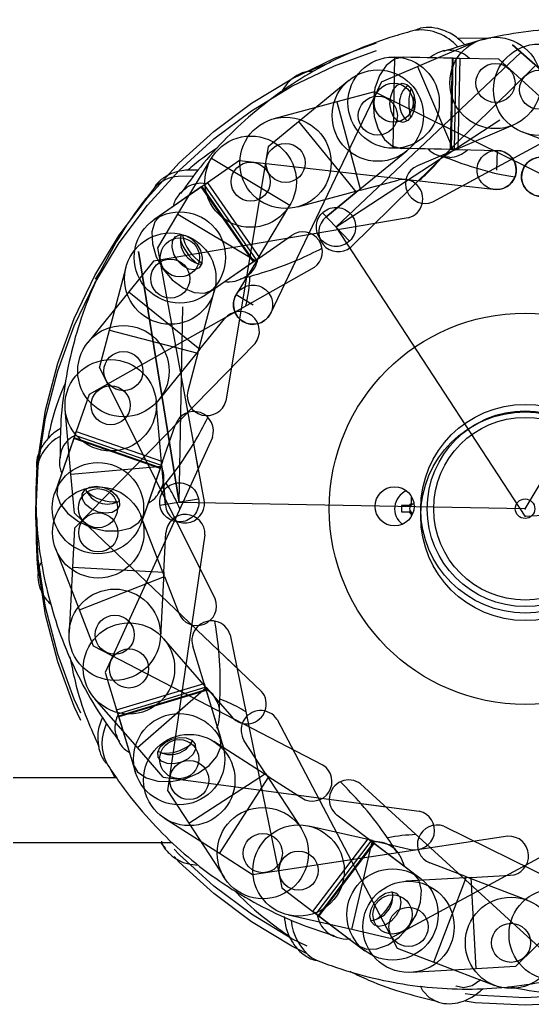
# Model space of a CAD drawing. Header units: millimetres. Extents: x 15 to 415, y 5 to 292.
# Drawn here: x 137.65 to 145.51, y 149.08 to 164.2 of the extents above; entities that cross this region are included whole.
import ezdxf

# ---------------------------------------------------------------- set-up
doc = ezdxf.new("R2010")
doc.units = ezdxf.units.MM
doc.header["$PDSIZE"] = -1
doc.linetypes.add('CENTERX2', pattern=[20.32, 12.7, -2.54, 2.54, -2.54])

msp = doc.modelspace()

# ---------------------------------------------------------------- linework, layer by layer
at = {"color": 7, "linetype": 'Continuous'}
for p, q in [((143.7477, 163.4773), (144.6676, 163.8695)), ((144.3958, 163.6027), (143.396, 163.6235)), ((144.3958, 163.6027), (144.3666, 162.203)), ((144.9957, 163.5902), (144.3958, 163.6027)), ((147.9156, 160.9155), (144.9957, 163.5902)), ((142.7239, 160.7053), (145.5443, 163.4847)), ((143.1958, 163.2419), (143.7477, 163.4773)), ((143.7477, 163.4773), (144.2968, 162.1894)), ((141.922, 162.6332), (142.696, 163.2663)), ((143.9802, 161.4022), (147.4638, 163.2849)), ((143.1958, 163.2419), (141.4842, 159.6712)), ((143.089, 163.0896), (142.5094, 162.9343)), ((146.6389, 161.3353), (143.089, 163.0896)), ((142.5094, 162.9343), (141.5435, 162.6755)), ((142.5094, 162.9343), (142.8717, 161.582)), ((141.4576, 162.2533), (141.922, 162.6332)), ((141.922, 162.6332), (142.8084, 161.5496)), ((144.2968, 162.1894), (145.2167, 162.5817)), ((146.2938, 162.1104), (145.3602, 162.4688)), ((141.4576, 162.2533), (140.8096, 158.3469)), ((144.3666, 162.203), (143.3669, 162.2238)), ((144.2968, 162.1894), (143.7449, 161.9541)), ((144.3666, 162.203), (144.9665, 162.1905)), ((140.0764, 161.2133), (140.59, 162.0713)), ((141.0196, 162.0381), (140.527, 161.6957)), ((141.0196, 162.0381), (144.954, 161.5906)), ((142.8084, 161.5496), (143.5825, 162.1827)), ((142.8717, 161.582), (143.4513, 161.7373)), ((140.527, 161.6957), (139.7059, 161.1248)), ((140.527, 161.6957), (141.3261, 160.5461)), ((142.8717, 161.582), (141.9058, 161.3232)), ((142.344, 161.1697), (142.8084, 161.5496)), ((142.8084, 161.5496), (142.344, 161.1697)), ((141.2776, 160.4942), (141.7912, 161.3522)), ((143.6066, 161.1577), (139.7034, 160.4904)), ((139.7682, 160.6985), (140.0764, 161.2133)), ((140.0764, 161.2133), (141.2776, 160.4942)), ((141.3261, 160.5461), (141.8188, 160.8886)), ((140.4823, 156.8036), (139.7682, 160.6985)), ((141.3261, 160.5461), (140.505, 159.9753)), ((142.1612, 160.396), (138.7152, 158.4455)), ((139.0276, 159.4352), (139.2816, 160.4024)), ((139.7034, 160.4904), (139.3258, 160.0241)), ((141.2776, 160.4942), (140.9694, 159.9794)), ((139.3258, 160.0241), (138.6965, 159.247)), ((139.3258, 160.0241), (140.4138, 159.1431)), ((140.3817, 159.0796), (140.6357, 160.0468)), ((140.4138, 159.1431), (140.7914, 159.6093)), ((138.8752, 158.8549), (139.0276, 159.4352)), ((139.0276, 159.4352), (140.3817, 159.0796)), ((141.2577, 159.2317), (138.4922, 156.3976)), ((140.4138, 159.1431), (139.7845, 158.3659)), ((140.3817, 159.0796), (140.2293, 158.4993)), ((138.8752, 158.8549), (140.6471, 155.3137)), ((138.7152, 158.4455), (138.5179, 157.8788)), ((139.8314, 157.348), (139.7426, 158.344)), ((138.4369, 157.2237), (138.3481, 158.2198)), ((139.8401, 157.4186), (140.0374, 157.9852)), ((138.5179, 157.8788), (138.1892, 156.9344)), ((138.5179, 157.8788), (139.8401, 157.4186)), ((140.604, 157.788), (138.9626, 154.1844)), ((139.8401, 157.4186), (139.5114, 156.4742)), ((138.4369, 157.2237), (139.8314, 157.348)), ((138.4902, 156.6261), (138.4369, 157.2237)), ((139.8846, 156.7504), (139.8314, 157.348)), ((139.8314, 157.348), (139.8846, 156.7504)), ((138.4902, 156.6261), (141.3572, 153.8948)), ((139.8702, 155.6549), (139.5072, 156.5867)), ((138.4922, 156.3976), (138.4608, 155.7985)), ((139.8589, 155.7252), (139.8903, 156.3243)), ((140.4895, 156.2929), (139.918, 152.3746)), ((138.5657, 155.1467), (138.2027, 156.0785)), ((138.4608, 155.7985), (138.4085, 154.7998)), ((138.4608, 155.7985), (139.8589, 155.7252)), ((139.8589, 155.7252), (139.8065, 154.7265)), ((138.5657, 155.1467), (139.8702, 155.6549)), ((139.8702, 155.6549), (140.088, 155.0959)), ((138.7835, 154.5877), (138.5657, 155.1467)), ((140.5107, 153.9526), (139.8534, 154.7063)), ((140.8771, 154.7627), (141.6673, 150.8826)), ((142.2985, 152.7642), (138.7835, 154.5877)), ((140.4762, 154.0149), (140.3028, 154.5892)), ((138.9626, 154.1844), (139.136, 153.6101)), ((139.136, 153.6101), (140.4762, 154.0149)), ((139.4556, 153.0324), (140.5107, 153.9526)), ((140.4762, 154.0149), (140.7654, 153.0576)), ((140.5107, 153.9526), (140.905, 153.5004)), ((139.4556, 153.0324), (138.7983, 153.7861)), ((139.136, 153.6101), (139.4252, 152.6528)), ((141.5954, 153.4638), (143.4362, 149.9579)), ((141.4694, 152.5837), (140.628, 153.1242)), ((141.4189, 152.6339), (141.0922, 153.1371)), ((139.8499, 152.5802), (139.4556, 153.0324)), ((139.8499, 152.5802), (143.7748, 152.0558)), ((140.2448, 151.8714), (141.4189, 152.6339)), ((140.7127, 151.4058), (141.4694, 152.5837)), ((141.4189, 152.6339), (141.9636, 151.7952)), ((141.4694, 152.5837), (141.9742, 152.2594)), ((139.918, 152.3746), (140.2448, 151.8714)), ((142.8763, 152.4758), (145.7962, 149.8011)), ((148.068, 152.4551), (145.2476, 149.6756)), ((140.7127, 151.4058), (139.8713, 151.9462)), ((142.9915, 151.6351), (142.5136, 151.9978)), ((146.8117, 151.9891), (143.3281, 150.1063)), ((140.2448, 151.8714), (140.7894, 151.0327)), ((143.056, 151.605), (142.0812, 151.8284)), ((144.153, 151.8251), (147.7029, 150.0707)), ((145.133, 151.6723), (141.2175, 151.0815)), ((142.1452, 150.5199), (142.9915, 151.6351)), ((142.9915, 151.6351), (143.7881, 151.0306)), ((142.7432, 150.2404), (143.056, 151.605)), ((143.056, 151.605), (143.6408, 151.471)), ((141.2175, 151.0815), (140.7127, 151.4058)), ((144.4981, 151.0499), (143.9379, 151.2649)), ((144.5683, 151.039), (143.57, 150.9817)), ((143.9963, 149.7429), (144.4981, 151.0499)), ((144.4981, 151.0499), (145.4316, 150.6915)), ((144.5683, 151.039), (145.1674, 151.0733)), ((144.6486, 149.6413), (144.5683, 151.039)), ((141.6673, 150.8826), (142.1452, 150.5199)), ((142.7432, 150.2404), (141.7685, 150.4638)), ((142.1452, 150.5199), (142.9418, 149.9154)), ((143.3281, 150.1063), (142.7432, 150.2404)), ((143.4362, 149.9579), (143.9963, 149.7429)), ((143.9963, 149.7429), (144.9299, 149.3845)), ((145.2476, 149.6756), (144.6486, 149.6413)), ((144.6486, 149.6413), (143.6502, 149.584))]:
    msp.add_line(p, q, dxfattribs=at)
at = {"color": 7, "linetype": 'Continuous', "lineweight": 25}
for p, q in [((144.8699, 163.9075), (144.3605, 163.9112)), ((144.5419, 163.8159), (144.4904, 163.7939)), ((144.283, 163.605), (143.5326, 163.6206)), ((144.2538, 162.2053), (144.283, 163.605)), ((144.2667, 162.205), (144.2958, 163.6047)), ((144.2958, 163.6047), (144.283, 163.605)), ((144.3358, 163.6039), (144.3067, 162.2042)), ((144.3358, 163.6039), (144.3958, 163.6027)), ((144.3958, 163.6027), (144.3666, 162.203)), ((144.9957, 163.5902), (144.3958, 163.6027)), ((147.9156, 160.9155), (144.9957, 163.5902)), ((142.4119, 163.539), (142.0131, 163.3808)), ((144.2538, 162.2053), (143.5035, 162.2209)), ((144.2667, 162.205), (144.2538, 162.2053)), ((144.3067, 162.2042), (144.3666, 162.203)), ((144.3666, 162.203), (144.9665, 162.1905)), ((141.0196, 162.0381), (140.527, 161.6957)), ((141.0196, 162.0381), (144.954, 161.5906)), ((144.4375, 161.6493), (144.8486, 161.8715)), ((140.4343, 161.6312), (139.8181, 161.2028)), ((140.4449, 161.6386), (140.4343, 161.6312)), ((141.2334, 160.4817), (140.4343, 161.6312)), ((141.244, 160.4891), (140.4449, 161.6386)), ((140.4777, 161.6614), (140.527, 161.6957)), ((140.4777, 161.6614), (141.2768, 160.5119)), ((140.527, 161.6957), (141.3261, 160.5461)), ((141.3261, 160.5461), (141.8188, 160.8886)), ((141.2768, 160.5119), (141.3261, 160.5461)), ((142.1612, 160.396), (138.7152, 158.4455)), ((141.2334, 160.4817), (140.6172, 160.0533)), ((141.244, 160.4891), (141.2334, 160.4817)), ((141.8829, 160.5031), (141.7089, 160.1399)), ((138.9015, 160.3593), (138.8098, 160.2147)), ((138.7152, 158.4455), (138.5179, 157.8788)), ((139.8401, 157.4186), (140.0374, 157.9852)), ((138.4982, 157.8222), (138.5179, 157.8788)), ((138.4982, 157.8222), (139.8204, 157.3619)), ((138.5179, 157.8788), (139.8401, 157.4186)), ((138.4808, 157.7722), (138.2341, 157.0634)), ((138.485, 157.7844), (138.4808, 157.7722)), ((139.803, 157.312), (138.4808, 157.7722)), ((139.8072, 157.3241), (138.485, 157.7844)), ((140.604, 157.788), (138.9626, 154.1844)), ((140.3885, 157.3149), (140.3183, 157.6982)), ((139.8204, 157.3619), (139.8401, 157.4186)), ((139.803, 157.312), (139.5563, 156.6032)), ((139.8072, 157.3241), (139.803, 157.312)), ((143.6479, 156.8897), (143.6479, 156.7724)), ((143.6765, 156.764), (143.6479, 156.764)), ((143.6192, 156.7436), (143.5019, 156.7436)), ((143.5019, 156.6476), (143.6192, 156.6476)), ((143.6275, 156.7436), (143.6275, 156.715)), ((143.6275, 156.6762), (143.6275, 156.6476)), ((143.6479, 156.6189), (143.6479, 156.569)), ((140.8771, 154.7627), (141.6673, 150.8826)), ((140.4762, 154.0149), (140.3028, 154.5892)), ((140.7026, 154.5184), (140.9808, 154.2534)), ((138.9626, 154.1844), (139.136, 153.6101)), ((139.136, 153.6101), (140.4762, 154.0149)), ((139.1534, 153.5526), (140.4936, 153.9574)), ((140.5052, 153.9191), (139.165, 153.5143)), ((140.5089, 153.9068), (139.1687, 153.502)), ((140.4936, 153.9574), (140.4762, 154.0149)), ((140.5052, 153.9191), (140.5089, 153.9068)), ((140.5089, 153.9068), (140.7259, 153.1884)), ((139.1534, 153.5526), (139.136, 153.6101)), ((139.165, 153.5143), (139.1687, 153.502)), ((139.1687, 153.502), (139.3857, 152.7836)), ((139.0147, 152.745), (139.1084, 152.5755)), ((136.0959, 152.5755), (139.1278, 152.5755)), ((142.8763, 152.4758), (145.7962, 149.8011)), ((142.8798, 152.1754), (143.2596, 152.1247)), ((142.9915, 151.6351), (142.5136, 151.9978)), ((142.1452, 150.5199), (142.9915, 151.6351)), ((143.0393, 151.5988), (142.9915, 151.6351)), ((136.0959, 151.5755), (139.9877, 151.5755)), ((139.8113, 151.5755), (139.8864, 151.4848)), ((142.193, 150.4836), (143.0393, 151.5988)), ((143.0712, 151.5747), (142.2249, 150.4594)), ((143.0814, 151.5669), (142.2351, 150.4516)), ((143.0712, 151.5747), (143.0814, 151.5669)), ((143.0814, 151.5669), (143.6793, 151.1132)), ((141.6673, 150.8826), (142.1452, 150.5199)), ((142.193, 150.4836), (142.1452, 150.5199)), ((142.2249, 150.4594), (142.2351, 150.4516)), ((142.2351, 150.4516), (142.833, 149.998)), ((142.1303, 149.8059), (142.1877, 149.7774))]:
    msp.add_line(p, q, dxfattribs=at)
at = {"color": 7, "linetype": 'CENTERX2'}
for p, q in [((148.1296, 161.2362), (145.202, 163.808)), ((145.202, 163.808), (148.1296, 161.2362)), ((142.4984, 161.018), (145.3302, 163.6949)), ((145.3302, 163.6949), (142.4984, 161.018)), ((143.396, 163.6235), (143.3669, 162.2238)), ((144.3958, 163.6027), (144.3666, 162.203)), ((142.4984, 161.018), (145.0103, 162.6581)), ((144.9665, 162.1905), (144.9603, 161.8905)), ((140.59, 162.0713), (141.7912, 161.3522)), ((140.0764, 161.2133), (141.2776, 160.4942)), ((142.7045, 160.8), (142.2923, 161.236)), ((145.3959, 156.6956), (148.1296, 161.2362)), ((145.3959, 156.5802), (142.4984, 161.018)), ((140.0968, 156.7928), (139.4739, 160.6395)), ((139.4739, 160.6395), (140.0968, 156.7928)), ((140.9694, 159.9794), (141.2268, 159.8253)), ((140.0968, 156.7928), (140.1518, 159.7923)), ((140.393, 156.8407), (139.8007, 156.7448)), ((145.3959, 156.6956), (140.0968, 156.7928)), ((145.3959, 156.5802), (150.688, 156.8706))]:
    msp.add_line(p, q, dxfattribs=at)
at = {"color": 7, "linetype": 'Continuous', "lineweight": 25, "flags": 128}
for points in [[(143.5326, 163.6206), (143.3929, 163.5893), (143.2654, 163.4925), (143.1627, 163.3397), (143.0947, 163.146), (143.0682, 162.9301), (143.0857, 162.7134), (143.1455, 162.517), (143.2418, 162.3601), (143.3652, 162.2581), (143.5035, 162.2209)], [(144.2958, 163.6047), (144.2966, 163.6047), (144.2989, 163.6047), (144.3026, 163.6046), (144.3075, 163.6045), (144.3136, 163.6044), (144.3205, 163.6042), (144.328, 163.6041), (144.3358, 163.6039)], [(143.3253, 162.9041), (143.3373, 163.02), (143.3767, 163.1207), (143.4377, 163.1911), (143.511, 163.2203), (143.5853, 163.2039), (143.6494, 163.1444), (143.6934, 163.0508), (143.7108, 162.9375), (143.6989, 162.8216), (143.6594, 162.7208), (143.5984, 162.6505), (143.5251, 162.6213), (143.4508, 162.6377), (143.3867, 162.6972), (143.3427, 162.7907), (143.3253, 162.9041)], [(144.3067, 162.2042), (144.2989, 162.2044), (144.2914, 162.2045), (144.2844, 162.2047), (144.2784, 162.2048), (144.2734, 162.2049), (144.2697, 162.205), (144.2674, 162.205), (144.2667, 162.205)], [(140.313, 161.7952), (140.3083, 161.7956), (140.0818, 161.7918)], [(140.4449, 161.6386), (140.4455, 161.639), (140.4474, 161.6403), (140.4504, 161.6424), (140.4545, 161.6453), (140.4595, 161.6487), (140.4651, 161.6527), (140.4713, 161.657), (140.4777, 161.6614)], [(139.8181, 161.2028), (139.7235, 161.0953), (139.6772, 160.9421), (139.6839, 160.7581), (139.7428, 160.5614), (139.8482, 160.3712), (139.9898, 160.2062), (140.1536, 160.0825), (140.3238, 160.0121), (140.4835, 160.0021), (140.6172, 160.0533)], [(140.0715, 160.5013), (140.0131, 160.6021), (139.9858, 160.7068), (139.9938, 160.7996), (140.0359, 160.8662), (140.1056, 160.8966), (140.1925, 160.8861), (140.2831, 160.8364), (140.3638, 160.7549), (140.4222, 160.6541), (140.4495, 160.5494), (140.4415, 160.4566), (140.3994, 160.3899), (140.3297, 160.3595), (140.2428, 160.37), (140.1522, 160.4198), (140.0715, 160.5013)], [(141.2768, 160.5119), (141.2704, 160.5074), (141.2643, 160.5032), (141.2586, 160.4992), (141.2536, 160.4958), (141.2495, 160.4929), (141.2465, 160.4908), (141.2446, 160.4895), (141.244, 160.4891)], [(138.485, 157.7844), (138.4853, 157.7851), (138.486, 157.7873), (138.4873, 157.7907), (138.4889, 157.7954), (138.4909, 157.8012), (138.4932, 157.8077), (138.4956, 157.8148), (138.4982, 157.8222)], [(139.8204, 157.3619), (139.8178, 157.3545), (139.8153, 157.3475), (139.8131, 157.3409), (139.8111, 157.3352), (139.8094, 157.3305), (139.8082, 157.327), (139.8075, 157.3249), (139.8072, 157.3241)], [(138.2341, 157.0634), (138.2207, 156.9209), (138.2734, 156.7697), (138.3869, 156.6248), (138.5502, 156.5003), (138.7473, 156.4084), (138.9588, 156.3581), (139.1641, 156.3543), (139.3431, 156.3974), (139.4782, 156.4831), (139.5563, 156.6032)], [(138.8515, 156.6448), (138.745, 156.692), (138.6613, 156.7607), (138.6133, 156.8405), (138.6082, 156.9191), (138.6467, 156.9847), (138.7231, 157.0273), (138.8257, 157.0403), (138.9389, 157.0218), (139.0454, 156.9746), (139.129, 156.9059), (139.1771, 156.8262), (139.1822, 156.7475), (139.1436, 156.6819), (139.0672, 156.6394), (138.9647, 156.6263), (138.8515, 156.6448)], [(137.9732, 155.8667), (137.9504, 155.8111), (137.9451, 155.7923)], [(140.4936, 153.9574), (140.4958, 153.95), (140.498, 153.9428), (140.5, 153.9362), (140.5018, 153.9303), (140.5032, 153.9256), (140.5043, 153.922), (140.5049, 153.9199), (140.5052, 153.9191)], [(140.6943, 153.7137), (140.6133, 153.8501), (140.4993, 153.9386)], [(139.165, 153.5143), (139.1647, 153.5151), (139.1641, 153.5172), (139.163, 153.5208), (139.1616, 153.5255), (139.1598, 153.5313), (139.1578, 153.538), (139.1557, 153.5451), (139.1534, 153.5526)], [(139.3857, 152.7836), (139.4587, 152.6604), (139.5901, 152.569), (139.7672, 152.5185), (139.9724, 152.5138), (140.1859, 152.5552), (140.3866, 152.6389), (140.5549, 152.7565), (140.6744, 152.8966), (140.7333, 153.0454), (140.7259, 153.1884)], [(140.1312, 152.8078), (140.0173, 152.7834), (139.9093, 152.7898), (139.8235, 152.8261), (139.7731, 152.8867), (139.7658, 152.9624), (139.8026, 153.0418), (139.8779, 153.1126), (139.9803, 153.1641), (140.0942, 153.1886), (140.2023, 153.1822), (140.288, 153.1459), (140.3384, 153.0853), (140.3458, 153.0095), (140.309, 152.9302), (140.2337, 152.8594), (140.1312, 152.8078)], [(143.0393, 151.5988), (143.0456, 151.5941), (143.0515, 151.5896), (143.057, 151.5854), (143.0619, 151.5817), (143.0658, 151.5787), (143.0688, 151.5765), (143.0706, 151.5751), (143.0712, 151.5747)], [(142.833, 149.998), (142.9645, 149.9412), (143.1245, 149.9446), (143.2974, 150.0078), (143.4663, 150.1246), (143.6146, 150.2836), (143.7278, 150.4692), (143.7948, 150.6633), (143.8092, 150.8468), (143.7693, 151.0019), (143.6793, 151.1132)], [(143.4219, 150.4558), (143.3441, 150.3691), (143.2529, 150.3108), (143.1622, 150.2897), (143.0858, 150.3091), (143.0354, 150.3661), (143.0185, 150.4519), (143.0378, 150.5535), (143.0904, 150.6554), (143.1682, 150.7421), (143.2594, 150.8004), (143.3501, 150.8215), (143.4265, 150.802), (143.4769, 150.7451), (143.4938, 150.6593), (143.4745, 150.5577), (143.4219, 150.4558)], [(142.2249, 150.4594), (142.2243, 150.4599), (142.2225, 150.4613), (142.2195, 150.4635), (142.2156, 150.4665), (142.2107, 150.4702), (142.2052, 150.4743), (142.1993, 150.4789), (142.193, 150.4836)], [(143.9361, 149.1906), (143.8292, 149.3018), (143.7942, 149.372)], [(144.7157, 149.4723), (144.5846, 149.3805), (144.4524, 149.3458), (144.3392, 149.3735), (144.334, 149.3767)]]:
    msp.add_lwpolyline(points, dxfattribs=at)
at = {"color": 7, "linetype": 'CENTERX2'}
for centre, radius in [((145.3959, 156.6956), 7.5), ((145.3959, 156.6956), 7.5), ((145.3959, 156.5802), 7.5), ((145.3959, 156.5802), 7.5), ((144.9421, 163.2256), 0.7), ((145.6111, 163.1223), 0.7), ((143.3814, 162.9236), 0.7), ((143.1392, 162.7245), 0.7), ((141.7246, 161.9994), 0.7), ((141.1906, 161.7117), 0.7), ((144.9603, 161.8905), 0.3), ((145.6417, 161.7875), 0.3), ((142.4984, 161.018), 0.3), ((140.1055, 160.5501), 0.7), ((139.9587, 160.2246), 0.7), ((141.2268, 159.8253), 0.3), ((139.2405, 158.8064), 0.7), ((139.0454, 158.2819), 0.7), ((138.8503, 156.7043), 0.7), ((140.0968, 156.7928), 0.3), ((138.8549, 156.3326), 0.7), ((139.1075, 154.7632), 0.7), ((139.3258, 154.2462), 0.7), ((140.0953, 152.8552), 0.7), ((140.2497, 152.5352), 0.7), ((141.3765, 151.4139), 0.7), ((141.9249, 151.1461), 0.7), ((143.365, 150.473), 0.7), ((143.6101, 150.2828), 0.7), ((145.8498, 150.1657), 0.7), ((145.1808, 150.038), 0.7)]:
    msp.add_circle(centre, radius, dxfattribs=at)
at = {"color": 7, "linetype": 'Continuous'}
for centre, radius in [((144.9421, 163.2256), 0.3), ((145.6111, 163.1223), 0.3), ((143.3814, 162.9236), 0.3), ((143.1392, 162.7245), 0.3), ((141.7246, 161.9994), 0.3), ((141.1906, 161.7117), 0.3), ((140.1055, 160.5501), 0.3), ((139.9587, 160.2246), 0.3), ((139.2405, 158.8064), 0.3), ((139.0454, 158.2819), 0.3), ((145.3959, 156.6956), 1.6), ((145.3959, 156.6956), 1.6), ((145.3959, 156.5802), 1.6), ((145.3959, 156.5802), 1.6), ((138.8503, 156.7043), 0.3), ((138.8549, 156.3326), 0.3), ((139.1075, 154.7632), 0.3), ((139.3258, 154.2462), 0.3), ((140.0953, 152.8552), 0.3), ((140.2497, 152.5352), 0.3), ((141.3765, 151.4139), 0.3), ((141.9249, 151.1461), 0.3), ((143.365, 150.473), 0.3), ((143.6101, 150.2828), 0.3), ((145.1808, 150.038), 0.3)]:
    msp.add_circle(centre, radius, dxfattribs=at)
at = {"color": 7, "linetype": 'Continuous', "lineweight": 25}
for centre, radius in [((145.3959, 156.6956), 3), ((145.3959, 156.6956), 1.6), ((145.3959, 156.6956), 1.5), ((145.3959, 156.6956), 1.4), ((143.3963, 156.7323), 0.3), ((145.3959, 156.6956), 0.15)]:
    msp.add_circle(centre, radius, dxfattribs=at)
for centre, radius, start, end in [((143.7941, 163.2813), 0.7567, 41.14413, 95.82614), ((144.2417, 163.3101), 0.4178, 43.86762, 86.31582), ((143.8358, 162.9142), 0.366, 130.02951, 227.58496), ((144.2261, 162.4984), 0.4145, 271.25321, 313.93027), ((144.9603, 161.8905), 0.3, 268.80717, 88.80717), ((140.1179, 161.2488), 0.5441, 93.79714, 138.20054), ((140.4254, 161.2882), 0.3985, 78.76577, 122.77029), ((140.4786, 160.8095), 0.366, 166.02844, 263.58601), ((140.7833, 161.0213), 0.6512, 191.01041, 238.60361), ((141.99, 160.6423), 0.3, 304.80717, 124.80717), ((140.9106, 160.592), 0.3966, 306.10248, 350.94211), ((140.3207, 157.8866), 0.3, 340.80717, 160.80717), ((138.5915, 157.1971), 0.6897, 117.43365, 169.83941), ((138.6568, 157.4621), 0.3898, 114.26384, 160.02387), ((139.456, 157.1769), 0.4051, 342.3719, 26.43352), ((138.9997, 157.1335), 0.366, 202.02927, 299.5847), ((139.1101, 157.4509), 0.652, 227.45493, 274.15951), ((143.6959, 156.6956), 0.3, 113.23591, 232.81702), ((143.6959, 156.6956), 0.0905, 122.02786, 147.97214), ((143.6959, 156.6956), 0.0711, 132.46234, 137.53766), ((143.6959, 156.6956), 0.0711, 105.84049, 132.46234), ((143.6959, 156.6956), 0.0711, 91.32658, 105.84049), ((144.9141, 156.6956), 1.413, 178.05334, 181.94666), ((143.6959, 156.6956), 0.0905, 212.02786, 237.97214), ((143.6959, 156.6956), 0.0711, 164.15951, 195.84049), ((143.6959, 156.6956), 0.0711, 137.53766, 164.15951), ((143.6959, 156.6956), 0.0711, 195.84049, 222.46234), ((143.6959, 156.6956), 0.0711, 222.46234, 227.53766), ((143.6959, 156.6956), 0.0711, 227.53766, 254.15951), ((140.5899, 154.676), 0.3, 16.80717, 196.80717), ((139.5141, 153.3384), 0.4053, 151.17661, 194.98119), ((139.615, 153.0983), 0.7029, 155.05687, 205.36605), ((139.9639, 153.2902), 0.366, 238.02886, 335.58581), ((139.868, 153.6075), 0.6619, 266.6492, 306.96541), ((142.6949, 152.2368), 0.3, 52.80717, 232.80717), ((143.115, 151.169), 0.419, 56.26318, 97.73801), ((143.003, 150.7477), 0.366, 274.02877, 11.58541), ((142.741, 150.9465), 0.6637, 303.90036, 341.71452), ((142.6247, 150.525), 0.4163, 187.72366, 229.35058), ((142.6303, 150.4585), 0.8222, 185.10148, 232.53972)]:
    msp.add_arc(centre, radius, start, end, dxfattribs=at)
at = {"color": 8, "linetype": 'Continuous', "lineweight": 25}
for centre, radius, start, end in [((144.4884, 162.9006), 0.8018, 170.37426, 187.24136), ((140.8552, 161.0713), 0.7841, 198.18466, 231.42954)]:
    msp.add_arc(centre, radius, start, end, dxfattribs=at)
at = {"color": 7, "linetype": 'Continuous'}
for centre, start, end in [((144.9603, 161.8905), 268.80717, 88.80717), ((145.6417, 161.7875), 93.28449, 273.28449), ((143.8626, 161.6782), 113.09261, 293.09261), ((143.5289, 161.4475), 284.99905, 104.99905), ((142.534, 160.9375), 129.28449, 309.28449), ((141.99, 160.6423), 304.80717, 124.80717), ((141.2268, 159.8253), 149.09261, 329.09261), ((141.0246, 159.4205), 320.99905, 140.99905), ((140.5194, 158.4231), 165.28449, 345.28449), ((140.3207, 157.8866), 340.80717, 160.80717), ((140.1834, 156.777), 185.09261, 5.09261), ((140.1899, 156.3086), 356.99905, 176.99905), ((140.3675, 155.2048), 201.28449, 21.28449), ((140.5899, 154.676), 16.80717, 196.80717), ((141.1311, 153.6976), 221.09261, 41.09261), ((141.3438, 153.3004), 32.99905, 212.99905), ((142.1363, 152.5118), 237.28449, 57.28449), ((142.6949, 152.2368), 52.80717, 232.80717), ((143.7078, 151.7634), 257.09261, 77.09261), ((144.0454, 151.545), 68.99905, 248.99905), ((145.1502, 151.3728), 273.28449, 93.28449)]:
    msp.add_arc(centre, 0.3, start, end, dxfattribs=at)
at = {"color": 7, "linetype": 'Continuous', "lineweight": 25}
msp.add_ellipse((143.6871, 156.6956), major_axis=(0.0627, 0), ratio=0.9901163, start_param=2.8238593, end_param=3.459326, dxfattribs=at)
for points, knots in [([(143.7182, 164.0343), (143.6096, 164.0051), (143.3126, 163.925), (142.83, 163.7483), (142.2827, 163.4886), (141.7597, 163.1731), (141.2686, 162.806), (140.8177, 162.3919), (140.4304, 161.9636), (140.216, 161.6672), (140.1177, 161.5313)], [0, 0, 0, 0, 0.0773611, 0.2116943, 0.3455766, 0.479537, 0.6138704, 0.7488771, 0.884812, 1, 1, 1, 1]), ([(144.4743, 163.8084), (144.4321, 163.8498), (144.3343, 163.9456), (144.1584, 164.0376), (143.9705, 164.0814), (143.8167, 164.0796), (143.7363, 164.0439), (143.709, 164.0317)], [0, 0, 0, 0, 0.1959341, 0.4535009, 0.6784787, 0.8909915, 1, 1, 1, 1]), ([(148.5283, 163.6152), (148.4233, 163.6554), (148.136, 163.7652), (147.6417, 163.906), (147.0463, 164.0175), (146.4377, 164.0696), (145.8246, 164.0613), (145.2164, 163.9914), (144.6513, 163.8725), (144.3037, 163.7587), (144.1442, 163.7065)], [0, 0, 0, 0, 0.07736133, 0.21169452, 0.34557687, 0.47953725, 0.61387038, 0.7488761, 0.88481147, 1, 1, 1, 1]), ([(144.2679, 163.7222), (144.2552, 163.7239), (144.1845, 163.7334), (144.063, 163.6988), (143.9735, 163.6393), (143.9328, 163.6123)], [0, 0, 0, 0, 0.1066582, 0.5935385, 1, 1, 1, 1]), ([(142.1377, 163.403), (142.1123, 163.4036), (142.0286, 163.4057), (141.8966, 163.3448), (141.7574, 163.2382), (141.6928, 163.1372), (141.66, 163.0859)], [0, 0, 0, 0, 0.1270353, 0.4190383, 0.7048202, 1, 1, 1, 1]), ([(143.6486, 163.1421), (143.6435, 163.1258), (143.6168, 163.0399), (143.6088, 162.8832), (143.6298, 162.7525), (143.6391, 162.6946)], [0, 0, 0, 0, 0.1158914, 0.6081818, 1, 1, 1, 1]), ([(140.684, 162.2287), (140.561, 162.1476), (140.4014, 162.0424), (140.2593, 161.9148), (140.2268, 161.8856)], [0, 0, 0, 0, 0.7711174, 1, 1, 1, 1]), ([(143.9093, 162.2125), (143.9287, 162.1951), (143.9909, 162.1395), (144.1059, 162.092), (144.1993, 162.0921), (144.2359, 162.0921)], [0, 0, 0, 0, 0.217461, 0.6935252, 1, 1, 1, 1]), ([(143.7669, 161.7256), (143.8196, 161.772), (143.951, 161.8877), (144.062, 162.0189), (144.1285, 162.0976)], [0, 0, 0, 0, 0.4005768, 1, 1, 1, 1]), ([(144.111, 162.1096), (144.2161, 162.0698), (144.5037, 161.9608), (144.88, 161.8458), (145.1578, 161.7975), (145.2364, 161.7839)], [0, 0, 0, 0, 0.2923232, 0.7999281, 1, 1, 1, 1]), ([(140.3846, 161.8874), (140.3112, 161.8904), (140.1941, 161.8952), (140.0217, 161.857), (139.8749, 161.7897), (139.758, 161.6988), (139.7186, 161.6263), (139.7069, 161.6047)], [0, 0, 0, 0, 0.2683084, 0.4285009, 0.6720566, 0.9021929, 1, 1, 1, 1]), ([(139.7133, 161.6128), (139.6426, 161.5253), (139.4494, 161.286), (139.1628, 160.8593), (138.8727, 160.3276), (138.6351, 159.7649), (138.4535, 159.1792), (138.3321, 158.5791), (138.2705, 158.005), (138.2713, 157.6392), (138.2717, 157.4715)], [0, 0, 0, 0, 0.0773608, 0.2116947, 0.3455766, 0.479537, 0.6138708, 0.748877, 0.8848122, 1, 1, 1, 1]), ([(140.2135, 161.6201), (140.1745, 161.5904), (140.09, 161.526), (140.0231, 161.4187), (140.0076, 161.3472), (140.0043, 161.3323)], [0, 0, 0, 0, 0.4039632, 0.8753592, 1, 1, 1, 1]), ([(141.0295, 160.2198), (141.1379, 160.2492), (141.4348, 160.3298), (141.859, 160.4795), (142.1628, 160.6303), (142.2853, 160.6911)], [0, 0, 0, 0, 0.2557628, 0.6998826, 1, 1, 1, 1]), ([(140.801, 160.1811), (140.8085, 160.1798), (140.8732, 160.1681), (140.9964, 160.191), (141.0951, 160.245), (141.1436, 160.2715)], [0, 0, 0, 0, 0.0621264, 0.5394786, 1, 1, 1, 1]), ([(141.116, 159.8043), (141.129, 159.8626), (141.163, 160.015), (141.1741, 160.1679), (141.181, 160.2624)], [0, 0, 0, 0, 0.3819359, 1, 1, 1, 1]), ([(138.3509, 158.6245), (138.3412, 158.6032), (138.2489, 158.3984), (138.1552, 158.1089), (138.0965, 157.838), (138.0808, 157.7654)], [0, 0, 0, 0, 0.078552, 0.7531378, 1, 1, 1, 1]), ([(139.7802, 156.9464), (139.8506, 157.0339), (140.0435, 157.2735), (140.3044, 157.6531), (140.4663, 157.9635), (140.5346, 158.0943)], [0, 0, 0, 0, 0.2498303, 0.6836444, 1, 1, 1, 1]), ([(138.2784, 157.9238), (138.2674, 157.9183), (138.1875, 157.8782), (138.0757, 157.7707), (137.9631, 157.6118), (137.9059, 157.4597), (137.9094, 157.3641), (137.9108, 157.3274)], [0, 0, 0, 0, 0.0465461, 0.3393171, 0.6002537, 0.8461897, 1, 1, 1, 1]), ([(138.2936, 157.5937), (138.2802, 157.5436), (138.2523, 157.4384), (138.2631, 157.3143), (138.2918, 157.252), (138.2963, 157.2422)], [0, 0, 0, 0, 0.4336506, 0.9108375, 1, 1, 1, 1]), ([(137.9126, 157.3193), (137.9069, 157.2071), (137.8912, 156.8998), (137.9101, 156.3862), (137.988, 155.7855), (138.1265, 155.1906), (138.3239, 154.6101), (138.5784, 154.0532), (138.866, 153.5526), (139.0816, 153.2571), (139.1806, 153.1216)], [0, 0, 0, 0, 0.0773615, 0.2116947, 0.3455768, 0.4795372, 0.6138704, 0.7488764, 0.8848113, 1, 1, 1, 1]), ([(139.6189, 156.7831), (139.6304, 156.7889), (139.6934, 156.8211), (139.7771, 156.9122), (139.8194, 157.0094), (139.8388, 157.0542)], [0, 0, 0, 0, 0.1068345, 0.5882448, 1, 1, 1, 1]), ([(140.105, 156.6925), (140.083, 156.7433), (140.0225, 156.8827), (139.9437, 157.0094), (139.8935, 157.09)], [0, 0, 0, 0, 0.3639593, 1, 1, 1, 1]), ([(143.6479, 156.7724), (143.6479, 156.7678), (143.6479, 156.7601), (143.6479, 156.7515), (143.6479, 156.7481)], [0, 0, 0, 0, 0.5983507, 1, 1, 1, 1]), ([(143.6435, 156.7436), (143.6394, 156.7436), (143.6309, 156.7436), (143.6232, 156.7436), (143.6192, 156.7436)], [0, 0, 0, 0, 0.4769165, 1, 1, 1, 1]), ([(143.6192, 156.6476), (143.6238, 156.6476), (143.6315, 156.6476), (143.6401, 156.6476), (143.6435, 156.6476)], [0, 0, 0, 0, 0.5983507, 1, 1, 1, 1]), ([(143.6479, 156.6432), (143.6479, 156.6391), (143.6479, 156.6306), (143.6479, 156.6229), (143.6479, 156.6189)], [0, 0, 0, 0, 0.476916, 1, 1, 1, 1]), ([(137.9142, 156.5415), (137.9088, 156.4186), (137.8961, 156.1236), (137.9218, 155.8374), (137.9368, 155.6703)], [0, 0, 0, 0, 0.4166395, 1, 1, 1, 1]), ([(137.9493, 155.7889), (137.9395, 155.7416), (137.918, 155.6379), (137.9558, 155.4758), (138.025, 155.3336), (138.0975, 155.2607), (138.1276, 155.2305)], [0, 0, 0, 0, 0.2360502, 0.517097, 0.7999258, 1, 1, 1, 1]), ([(140.7096, 153.5834), (140.7151, 153.6957), (140.7303, 154.0029), (140.718, 154.4678), (140.6658, 154.8184), (140.6434, 154.9689)], [0, 0, 0, 0, 0.2474593, 0.6771586, 1, 1, 1, 1]), ([(138.4204, 154.4229), (138.4449, 154.2981), (138.5081, 153.9761), (138.6562, 153.5112), (138.8024, 153.1858), (138.8654, 153.0457)], [0, 0, 0, 0, 0.2646616, 0.6833022, 1, 1, 1, 1]), ([(141.1175, 153.5824), (141.071, 153.6099), (140.9416, 153.6862), (140.8049, 153.7417), (140.7173, 153.7772)], [0, 0, 0, 0, 0.3595004, 1, 1, 1, 1]), ([(140.6684, 153.3311), (140.6695, 153.3329), (140.7013, 153.3852), (140.7178, 153.5029), (140.7239, 153.6359), (140.6941, 153.7008), (140.6879, 153.7144)], [0, 0, 0, 0, 0.0160225, 0.4577872, 0.8867189, 1, 1, 1, 1]), ([(138.9186, 153.4936), (138.9018, 153.4536), (138.8547, 153.342), (138.8384, 153.1612), (138.8702, 152.974), (138.9236, 152.8454), (138.9773, 152.7945), (138.9893, 152.7831)], [0, 0, 0, 0, 0.1618983, 0.451713, 0.6981092, 0.9322754, 1, 1, 1, 1]), ([(139.1304, 153.2352), (139.14, 153.2012), (139.165, 153.1116), (139.2417, 153.014), (139.3123, 152.9684), (139.3341, 152.9543)], [0, 0, 0, 0, 0.2974235, 0.7828253, 1, 1, 1, 1]), ([(138.9787, 152.7989), (139.0401, 152.7047), (139.208, 152.447), (139.5252, 152.0426), (139.9413, 151.6024), (140.403, 151.2025), (140.9039, 150.8488), (141.4371, 150.5479), (141.9641, 150.3119), (142.3122, 150.1997), (142.4719, 150.1482)], [0, 0, 0, 0, 0.0773612, 0.2116947, 0.3455766, 0.479537, 0.6138705, 0.7488762, 0.8848116, 1, 1, 1, 1]), ([(143.4374, 151.4206), (143.3759, 151.5146), (143.2077, 151.7721), (142.9236, 152.1419), (142.6743, 152.3959), (142.5668, 152.5054)], [0, 0, 0, 0, 0.2467555, 0.675234, 1, 1, 1, 1]), ([(143.7244, 151.6989), (143.5797, 151.6893), (143.4314, 151.6795), (143.2892, 151.6489), (143.2856, 151.6481)], [0, 0, 0, 0, 0.9748263, 1, 1, 1, 1]), ([(139.8219, 151.5961), (139.8237, 151.5884), (139.839, 151.5234), (139.9194, 151.4217), (140.0542, 151.3125), (140.2143, 151.2452), (140.3316, 151.2343), (140.3877, 151.2291)], [0, 0, 0, 0, 0.0336599, 0.2840315, 0.5259542, 0.7733825, 1, 1, 1, 1]), ([(143.5473, 151.2134), (143.5288, 151.2658), (143.4917, 151.3712), (143.4135, 151.4758), (143.3533, 151.509), (143.3423, 151.5151)], [0, 0, 0, 0, 0.4468652, 0.899024, 1, 1, 1, 1]), ([(140.9525, 150.8332), (140.9613, 150.8235), (141.1035, 150.6673), (141.382, 150.425), (141.6699, 150.2185), (141.7929, 150.1303)], [0, 0, 0, 0, 0.0363642, 0.5879426, 1, 1, 1, 1]), ([(141.7028, 150.4405), (141.7116, 150.3784), (141.7314, 150.2393), (141.8161, 150.056), (141.9273, 149.9137), (142.0488, 149.825), (142.1397, 149.7751), (142.1971, 149.7705), (142.2088, 149.7696)], [0, 0, 0, 0, 0.1955894, 0.4381698, 0.6525553, 0.8009214, 0.9592513, 1, 1, 1, 1]), ([(142.3528, 150.2136), (142.3577, 150.2084), (142.4035, 150.1606), (142.5241, 150.1177), (142.6461, 150.0887), (142.7108, 150.0993), (142.7185, 150.1005)], [0, 0, 0, 0, 0.0549805, 0.5065524, 0.941825, 1, 1, 1, 1]), ([(142.1871, 149.7776), (142.2921, 149.7375), (142.5794, 149.6277), (143.0737, 149.4869), (143.6691, 149.3753), (144.2777, 149.3232), (144.8908, 149.3315), (145.499, 149.4015), (146.0641, 149.5203), (146.4117, 149.6341), (146.5712, 149.6863)], [0, 0, 0, 0, 0.0773611, 0.211695, 0.3455769, 0.4795373, 0.6138712, 0.7488769, 0.8848121, 1, 1, 1, 1]), ([(145.1441, 149.3707), (145.2248, 149.3531), (145.4989, 149.2934), (145.9872, 149.2494), (146.5968, 149.2423), (147.2077, 149.2991), (147.8085, 149.4162), (148.3626, 149.5788), (148.7003, 149.7194), (148.8552, 149.7839)], [0, 0, 0, 0, 0.0662023, 0.2247941, 0.3834788, 0.542605, 0.7025288, 0.863552, 1, 1, 1, 1]), ([(142.7102, 149.6011), (142.8047, 149.5553), (143.084, 149.42), (143.5382, 149.2655), (143.8936, 149.1798), (144.0567, 149.1405)], [0, 0, 0, 0, 0.2169553, 0.6408233, 1, 1, 1, 1]), ([(143.9374, 149.1954), (143.9797, 149.1702), (144.0714, 149.1155), (144.2383, 149.097), (144.4134, 149.1243), (144.5899, 149.1999), (144.6952, 149.2874), (144.7499, 149.3328)], [0, 0, 0, 0, 0.1689723, 0.3667091, 0.5649962, 0.7741439, 1, 1, 1, 1])]:
    msp.add_open_spline(points, degree=3, knots=knots, dxfattribs=at)
at = {"color": 7, "linetype": 'Continuous'}
for p in [(145.3959, 156.6956), (145.3959, 156.6956), (145.3959, 156.5802), (145.3959, 156.5802)]:
    msp.add_point(p, dxfattribs=at)

doc.saveas('drawing.dxf')
